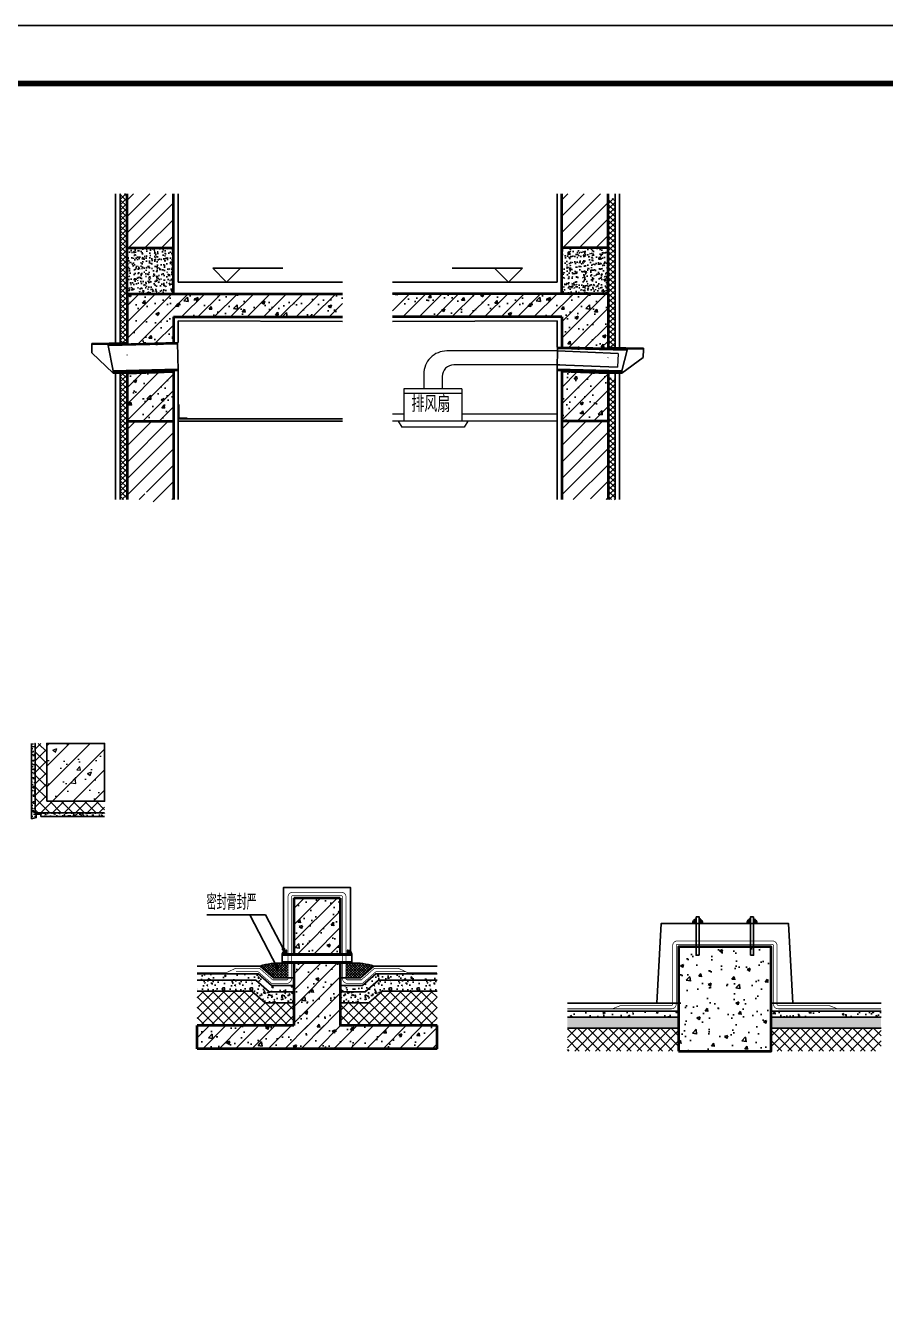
# Model space of a CAD drawing. Extents: x -518115 to 389031, y -231062 to 1628073.
# Drawn here: x 9628 to 13337, y 931102 to 936632 of the extents above; entities that cross this region are included whole.
import ezdxf

# ---------------------------------------------------------------- set-up
doc = ezdxf.new("R2010")
doc.units = 0
doc.header["$LTSCALE"] = 1000
doc.header["$MEASUREMENT"] = 0
doc.linetypes.add('CENTER', pattern=[50.8, 31.75, -6.35, 6.35, -6.35])
doc.linetypes.add('DASH', pattern=[0.35, 0.25, -0.1])
for name, color, linetype in [('3', 3, 'CENTER'), ('3-保温', 17, 'Continuous'), ('4', 4, 'Continuous'), ('7', 7, 'Continuous'), ('A-FLOR-HATCH', 252, 'Continuous'), ('COLUMN', 9, 'Continuous'), ('DIM_ELEV', 3, 'Continuous'), ('DIM_LEAD', 3, 'Continuous'), ('PUB_HACTH', 252, 'Continuous'), ('PUB_TEXT', 4, 'Continuous'), ('SURFACE', 6, 'Continuous'), ('text', 7, 'Continuous'), ('图框', 140, 'Continuous'), ('看线', 251, 'Continuous')]:
    doc.layers.add(name, color=color, linetype=linetype)
for name, color, linetype, lineweight in [('PUB_HATCH', 8, 'Continuous', 9), ('WALL', 9, 'Continuous', 40), ('填充', 251, 'Continuous', 5)]:
    doc.layers.add(name, color=color, linetype=linetype, lineweight=lineweight)
doc.layers.add('yichutu', color=7, linetype='Continuous', true_color=0xffffff, plot=False)
doc.styles.add('_TCH_DIM', font='SIMPLEX.shx', dxfattribs={"width": 0.7, "bigfont": 'GBCBIG.shx'})
doc.styles.add('HZTXT', font='COMPLEX', dxfattribs={"width": 0.7, "bigfont": 'HZTXT'})
pattern_1 = [(45, (132740.294, 948033.204), (-35.355353, 35.355353), [])]
pattern_2 = [(45, (134260.294, 948033.204), (-35.355353, 35.355353), [])]
pattern_3 = [(45, (-2078449.745, 1280137.15), (-35.3553391, 35.3553391), []), (50, (-2078449.74, 1280137.15), (143.4520365, -12.550427), [15, -165]), (355, (-2078449.74, 1280137.15), (-27.750267, 150.438427), [12, -132]), (100.4514, (-2078437.79, 1280136.1), (115.701876, 137.887908), [12.748038, -140.228422]), (46.1842, (-2078449.74, 1280177.15), (213.44821, -33.103803), [22.5, -247.5]), (96.6356, (-2078431.96, 1280174.4), (186.932541, 194.823574), [19.122058, -210.3426]), (351.1842, (-2078449.74, 1280177.15), (186.93239, 194.82372), [18, -198]), (21, (-2078429.74, 1280167.15), (119.3814104, -80.523778), [15, -165]), (326, (-2078429.74, 1280167.15), (48.663066, 145.030009), [12, -132]), (71.4514, (-2078419.8, 1280160.44), (168.044526, 64.506099), [12.748038, -140.228422]), (37.5, (-2078449.745, 1280137.15), (2.4319711, 66.5787708), [0, -130.4, 0, -134, 0, -132.5]), (7.5, (-2078449.745, 1280137.15), (52.6139075, 78.8823424), [0, -76.4, 0, -127.4, 0, -50.5]), (327.5, (-2078494.345, 1280137.15), (106.7644872, -4.5109743), [0, -50, 0, -156, 0, -207]), (317.5, (-2078514.345, 1280137.15), (116.637234, 20.0209965), [0, -65, 0, -103.6, 0, -147])]
pattern_4 = [(45, (-2327887.076, 942161.15), (-22.4506403, 22.4506403), []), (135, (-2327887.076, 942161.15), (-22.4506403, -22.4506403), [])]
pattern_5 = [(45, (-1158506.5756, 937360.3286), (-2.806330038, 2.806330038), []), (135, (-1158506.5756, 937360.3286), (-2.806330038, -2.806330038), [])]
pattern_6 = [(45, (-2329416.5756, 942051.1986), (-2.806330038, 2.806330038), []), (135, (-2329416.5756, 942051.1986), (-2.806330038, -2.806330038), [])]

# ---------------------------------------------------------------- blocks, each defined once
blk = doc.blocks.new('yct-841-594-84100-59399.9999999999-100-1000.0')
at = {"layer": 'yichutu', "color": 7, "true_color": 0xffffff}
blk.add_lwpolyline([(0, 0), (0, 59400), (84100, 59400), (84100, 0)], close=True, dxfattribs=at)
blk = doc.blocks.new('A$C72245D93')
at = {"layer": '图框'}
blk.add_lwpolyline([(0, 0), (21025, 0), (21025, -14850), (0, -14850)], close=True, dxfattribs=at)
blk.add_lwpolyline([(0, 0), (21025, 0), (21025, -14850), (0, -14850)], close=True, dxfattribs=at)
at = {"layer": '图框', "const_width": 25}
blk.add_lwpolyline([(20775, -14600), (20775, -250), (625, -250), (625, -14600)], close=True, dxfattribs=at)

msp = doc.modelspace()

# ---------------------------------------------------------------- hatches: boundary and pattern name
at = {"layer": '3-保温'}
h = msp.add_hatch(dxfattribs=at)
h.set_pattern_fill('ANSI37', color=256, scale=10)
h.set_pattern_definition([(45, (-2085036.076, 1332157.5), (-11.22532015, 11.22532015), []), (135, (-2085036.076, 1332157.5), (-11.22532015, -11.22532015), [])])
h.paths.add_polyline_path([(10065.4, 935133.2), (10035.4, 935132.9), (10035.4, 934587.3), (10065.4, 934587.3)])
h.paths.add_polyline_path([(10035.4, 935262.9), (10065.4, 935262.9), (10065.4, 935906.5), (10035.4, 935906.5)])
h = msp.add_hatch(dxfattribs=at)
h.set_pattern_fill('ANSI37', color=256, scale=10)
h.set_pattern_definition([(45, (-2083516.076, 1332137.5), (-11.22532015, 11.22532015), []), (135, (-2083516.076, 1332137.5), (-11.22532015, -11.22532015), [])])
h.paths.add_polyline_path([(12140.5, 935113.2), (12170.5, 935112.9), (12170.5, 934587.3), (12140.5, 934587.3)])
h.paths.add_polyline_path([(12170.5, 935242.9), (12140.5, 935242.9), (12140.5, 935886.5), (12170.5, 935886.5)])
at = {"layer": '4'}
for points in [[(10063.3, 935263.2), (10063.4, 935258.2), (10043.4, 935257.9), (10043.3, 935262.9)], [(12142.5, 935243.2), (12142.4, 935238.2), (12162.4, 935237.9), (12162.5, 935242.9)], [(10065.4, 935133.2), (10065.3, 935138.2), (10035.1, 935137.9), (10035.2, 935132.9)], [(12140.5, 935133.2), (12140.6, 935138.2), (12170.8, 935137.9), (12170.7, 935132.9)]]:
    msp.add_hatch(color=256, dxfattribs=at).paths.add_polyline_path(points)
at = {"layer": 'A-FLOR-HATCH'}
h = msp.add_hatch(dxfattribs=at)
h.set_pattern_fill('钢筋混凝土', color=256, scale=20, style=0)
h.set_pattern_definition(pattern_3)
h.paths.add_polyline_path([(10784.9, 932622.3), (10984.9, 932622.3), (10984.9, 932868.1), (10784.9, 932868.1)])
h.paths.add_polyline_path([(10984.9, 932592.3), (10784.9, 932592.3), (10784.9, 932318.1), (10884.9, 932284.8), (10984.9, 932318.1)])
h = msp.add_hatch(dxfattribs=at)
h.set_pattern_fill('钢筋混凝土', color=256, scale=20, style=0)
h.set_pattern_definition(pattern_3)
h.paths.add_polyline_path([(11402.5, 932318.1), (10367.4, 932318.1), (10367.4, 932218.1), (11402.5, 932218.1)])
at = {"layer": 'PUB_HACTH'}
h = msp.add_hatch(dxfattribs=at)
h.set_pattern_fill('普通砖', color=256, scale=20, style=0)
h.set_pattern_definition(pattern_1)
h.paths.add_polyline_path([(10065.4, 935675.1), (10265.4, 935675.1), (10265.4, 935906.5), (10065.4, 935906.5)])
h = msp.add_hatch(dxfattribs=at)
h.set_pattern_fill('普通砖', color=256, scale=20, style=0)
h.set_pattern_definition(pattern_2)
h.paths.add_polyline_path([(12140.5, 935675.1), (11940.5, 935675.1), (11940.5, 935906.5), (12140.5, 935906.5)])
at = {"layer": 'PUB_HACTH', "ltscale": 0.8}
h = msp.add_hatch(dxfattribs=at)
h.set_pattern_fill('AR-CONC', color=256, scale=25)
h.set_pattern_definition([(50, (-2070625.076, 1332157.5), (45.54616725, -3.9847714), [4.7625, -52.3875]), (355, (-2070625.076, 1332157.5), (-8.8107065, 47.7641607), [3.81, -41.91]), (100.451, (-2070621.28, 1332157.168), (36.7356254, 43.779172), [4.0475, -44.5225]), (46.1842, (-2070625.076, 1332170.2), (67.7697602, -10.510582), [7.14375, -78.58125]), (96.6356, (-2070619.43, 1332169.324), (59.3510586, 61.856389), [6.07125, -66.78375]), (351.184, (-2070625.076, 1332170.2), (59.3511515, 61.8562795), [5.715, -62.865]), (21, (-2070618.726, 1332167.025), (37.90371996, -25.5663796), [4.7625, -52.3875]), (326, (-2070618.726, 1332167.025), (15.4505071, 46.0469915), [3.81, -41.91]), (71.4514, (-2070615.567, 1332164.894), (53.3541227, 20.4807144), [4.0475, -44.5225]), (37.5, (-2070625.076, 1332157.5), (0.77215081, 21.13875972), [0, -41.402, 0, -42.545, 0, -42.06875]), (7.5, (-2070625.076, 1332157.5), (16.70491563, 25.0451437), [0, -24.257, 0, -40.4495, 0, -16.03375]), (327.5, (-2070639.236, 1332157.5), (33.89764879, -1.432186), [0, -15.875, 0, -49.53, 0, -65.7225]), (317.5, (-2070645.586, 1332157.5), (37.03229535, 6.35662276), [0, -20.6375, 0, -32.893, 0, -46.6725])])
h.paths.add_polyline_path([(10265.4, 935675.1), (10065.4, 935675.1), (10065.4, 935475.1), (10265.4, 935475.1)])
h = msp.add_hatch(dxfattribs=at)
h.set_pattern_fill('AR-CONC', color=256, scale=25)
h.set_pattern_definition([(50, (-2069105.076, 1332157.5), (45.54616725, -3.9847714), [4.7625, -52.3875]), (355, (-2069105.076, 1332157.5), (-8.8107065, 47.7641607), [3.81, -41.91]), (100.451, (-2069101.28, 1332157.168), (36.7356254, 43.779172), [4.0475, -44.5225]), (46.1842, (-2069105.076, 1332170.2), (67.7697602, -10.510582), [7.14375, -78.58125]), (96.6356, (-2069099.43, 1332169.324), (59.3510586, 61.856389), [6.07125, -66.78375]), (351.184, (-2069105.076, 1332170.2), (59.3511515, 61.8562795), [5.715, -62.865]), (21, (-2069098.726, 1332167.025), (37.90371996, -25.5663796), [4.7625, -52.3875]), (326, (-2069098.726, 1332167.025), (15.4505071, 46.0469915), [3.81, -41.91]), (71.4514, (-2069095.567, 1332164.894), (53.3541227, 20.4807144), [4.0475, -44.5225]), (37.5, (-2069105.076, 1332157.5), (0.77215081, 21.13875972), [0, -41.402, 0, -42.545, 0, -42.06875]), (7.5, (-2069105.076, 1332157.5), (16.70491563, 25.0451437), [0, -24.257, 0, -40.4495, 0, -16.03375]), (327.5, (-2069119.236, 1332157.5), (33.89764879, -1.432186), [0, -15.875, 0, -49.53, 0, -65.7225]), (317.5, (-2069125.586, 1332157.5), (37.03229535, 6.35662276), [0, -20.6375, 0, -32.893, 0, -46.6725])])
h.paths.add_polyline_path([(11940.5, 935675.1), (12140.5, 935675.1), (12140.5, 935475.1), (11940.5, 935475.1)])
at = {"layer": 'PUB_HACTH'}
h = msp.add_hatch(dxfattribs=at)
h.set_pattern_fill('钢筋混凝土', color=256, scale=20, style=0)
h.set_pattern_definition([(45, (125381.86, 947996.99), (-35.35534, 35.35534), []), (50, (125381.86, 947996.99), (143.45204, -12.55043), [15, -165]), (355, (125381.86, 947996.99), (-27.75027, 150.43843), [12, -132]), (100.4514, (125393.82, 947995.94), (115.70188, 137.88791), [12.74804, -140.22842]), (46.1842, (125381.86, 948036.99), (213.4482, -33.1038), [22.5, -247.5]), (96.6356, (125399.65, 948034.23), (186.93254, 194.82357), [19.12206, -210.3426]), (351.1842, (125381.86, 948037), (186.9324, 194.8237), [18, -198]), (21, (125401.86, 948026.99), (119.38141, -80.52378), [15, -165]), (326, (125401.86, 948026.99), (48.66307, 145.03), [12, -132]), (71.4514, (125411.81, 948020.28), (168.04453, 64.5061), [12.74804, -140.22842]), (37.5, (125381.86, 947996.99), (2.43197, 66.57877), [0, -130.4, 0, -134, 0, -132.5]), (7.5, (125381.86, 947996.99), (52.613907, 78.882342), [0, -76.4, 0, -127.4, 0, -50.5]), (327.5, (125337.26, 947996.99), (106.764487, -4.510974), [0, -50, 0, -156, 0, -207]), (317.5, (125317.26, 947996.99), (116.637234, 20.021), [0, -65, 0, -103.6, 0, -147])])
h.paths.add_polyline_path([(10068.8, 935165.1), (10065.4, 935230.1), (10065.4, 935165.1)], flags=16)
h.paths.add_polyline_path([(10265.3, 935140.1), (10066.7, 935133.3), (10065.4, 935040.1), (10065.4, 934925.1), (10265.4, 934925.1)])
h.paths.add_polyline_path([(10065.4, 935259), (10265.4, 935263.9), (10265.4, 935375.1), (10994.9, 935375.1), (10994.9, 935475.1), (10065.4, 935475.1)])
h = msp.add_hatch(dxfattribs=at)
h.set_pattern_fill('钢筋混凝土', color=256, scale=20, style=0)
h.set_pattern_definition([(45, (126901.86, 947996.99), (-35.35534, 35.35534), []), (50, (126901.86, 947996.99), (143.45204, -12.55043), [15, -165]), (355, (126901.86, 947996.99), (-27.75027, 150.43843), [12, -132]), (100.4514, (126913.82, 947995.94), (115.70188, 137.88791), [12.74804, -140.22842]), (46.1842, (126901.86, 948036.99), (213.4482, -33.1038), [22.5, -247.5]), (96.6356, (126919.65, 948034.23), (186.93254, 194.82357), [19.12206, -210.3426]), (351.1842, (126901.86, 948037), (186.9324, 194.8237), [18, -198]), (21, (126921.86, 948026.99), (119.38141, -80.52378), [15, -165]), (326, (126921.86, 948026.99), (48.66307, 145.03), [12, -132]), (71.4514, (126931.81, 948020.28), (168.04453, 64.5061), [12.74804, -140.22842]), (37.5, (126901.86, 947996.99), (2.43197, 66.57877), [0, -130.4, 0, -134, 0, -132.5]), (7.5, (126901.86, 947996.99), (52.613907, 78.882342), [0, -76.4, 0, -127.4, 0, -50.5]), (327.5, (126857.26, 947996.99), (106.764487, -4.510974), [0, -50, 0, -156, 0, -207]), (317.5, (126837.26, 947996.99), (116.637234, 20.021), [0, -65, 0, -103.6, 0, -147])])
h.paths.add_polyline_path([(12137, 935165.1), (12140.5, 935230.1), (12140.5, 935165.1)])
h.paths.add_polyline_path([(11940.5, 935140.1), (12139.2, 935133.3), (12140.5, 935040.1), (12140.5, 934925.1), (11940.5, 934925.1)])
h.paths.add_polyline_path([(12140.2, 935243.2), (11940, 935243.9), (11940.5, 935375.1), (11210.9, 935375.1), (11210.9, 935475.1), (12140.5, 935475.1)])
h = msp.add_hatch(dxfattribs=at)
h.set_pattern_fill('普通砖', color=256, scale=20, style=0)
h.set_pattern_definition(pattern_1)
h.paths.add_polyline_path([(10265.4, 934587.3), (10199.2, 934587.3), (10199.2, 934545.2), (10141.5, 934629.4), (10141.5, 934587.3), (10065.4, 934587.3), (10065.4, 934925.1), (10265.4, 934925.1)])
h = msp.add_hatch(dxfattribs=at)
h.set_pattern_fill('普通砖', color=256, scale=20, style=0)
h.set_pattern_definition(pattern_2)
h.paths.add_polyline_path([(11940.5, 934587.3), (12006.7, 934587.3), (12006.7, 934545.2), (12064.4, 934629.4), (12064.4, 934587.3), (12140.5, 934587.3), (12140.5, 934925.1), (11940.5, 934925.1)])
at = {"layer": 'PUB_HACTH', "ltscale": 0.8}
h = msp.add_hatch(dxfattribs=at)
h.set_pattern_fill('ANSI37', color=256, scale=2.5)
h.set_pattern_definition(pattern_6)
h.paths.add_polyline_path([(12533.4, 932779.4), (12533.4, 932758.2), (12549.4, 932758.2, 0.335437)])
h.paths.add_polyline_path([(12520.4, 932779.1, 0.322254), (12505.4, 932758.2), (12520.4, 932758.2)])
h = msp.add_hatch(dxfattribs=at)
h.set_pattern_fill('ANSI37', color=256, scale=2.5)
h.set_pattern_definition(pattern_6)
h.paths.add_polyline_path([(12755.4, 932779.4), (12755.4, 932758.2), (12739.4, 932758.2, -0.335437)])
h.paths.add_polyline_path([(12768.4, 932779.1, -0.322254), (12783.4, 932758.2), (12768.4, 932758.2)])
h = msp.add_hatch(dxfattribs=at)
h.set_pattern_fill('ANSI37', color=256, scale=2.5)
h.set_pattern_definition(pattern_5)
edge = h.paths.add_edge_path()
edge.add_line((10734.9, 932627.3), (10752.9, 932627.3))
edge.add_line((10752.9, 932627.3), (10752.9, 932643.8))
edge.add_arc((10754.9, 932623.6), 20.4, 95.6534, 169.3675)
h = msp.add_hatch(dxfattribs=at)
h.set_pattern_fill('ANSI32', color=256, scale=5)
h.set_pattern_definition([(45, (-2327887.076, 942161.149), (-16.83798023, 16.83798023), []), (45, (-2327875.85, 942161.149), (-16.83798023, 16.83798023), [])])
h.paths.add_polyline_path([(11034.9, 932592.3), (10984.9, 932592.3), (10984.9, 932587.3), (11034.9, 932587.3)])
h.paths.add_polyline_path([(11034.9, 932627.3), (10984.9, 932627.3), (10984.9, 932622.3), (11034.9, 932622.3)])
h.paths.add_polyline_path([(10984.9, 932627.3), (10784.9, 932627.3), (10784.9, 932622.3), (10984.9, 932622.3)])
h.paths.add_polyline_path([(10984.9, 932592.3), (10784.9, 932592.3), (10784.9, 932587.3), (10984.9, 932587.3)])
h.paths.add_polyline_path([(10784.9, 932592.3), (10734.9, 932592.3), (10734.9, 932587.3), (10784.9, 932587.3)])
h.paths.add_polyline_path([(10784.9, 932627.3), (10734.9, 932627.3), (10734.9, 932622.3), (10784.9, 932622.3)])
h = msp.add_hatch(dxfattribs=at)
h.set_pattern_fill('ANSI37', color=256, scale=2.5)
h.set_pattern_definition(pattern_5)
edge = h.paths.add_edge_path()
edge.add_line((11034.9, 932627.3), (11016.9, 932627.3))
edge.add_line((11016.9, 932627.3), (11016.9, 932643.8))
edge.add_arc((11014.9, 932623.6), 20.4, 10.6325, 84.3466, ccw=False)
h = msp.add_hatch(dxfattribs=at)
h.set_pattern_fill('混凝土', color=256, scale=20)
h.set_pattern_definition([(50, (-2329416.58, 942051.2), (143.4520365, -12.550427), [15, -165]), (355, (-2329416.58, 942051.2), (-27.750267, 150.438427), [12, -132]), (100.4514, (-2329404.62, 942050.15), (115.701876, 137.8879084), [12.748038, -140.228422]), (46.1842, (-2329416.58, 942091.2), (213.44821, -33.103803), [22.5, -247.5]), (96.6356, (-2329398.79, 942088.44), (186.932541, 194.823574), [19.122058, -210.3426]), (351.1842, (-2329416.58, 942091.2), (186.93239, 194.82372), [18, -198]), (21, (-2329396.58, 942081.2), (119.3814104, -80.523778), [15, -165]), (326, (-2329396.58, 942081.2), (48.663066, 145.030009), [12, -132]), (71.4514, (-2329386.63, 942074.49), (168.044526, 64.506099), [12.748038, -140.228422]), (37.5, (-2329416.576, 942051.2), (2.4319711, 66.5787708), [0, -130.4, 0, -134, 0, -132.5]), (7.5, (-2329416.576, 942051.2), (52.6139075, 78.8823424), [0, -76.4, 0, -127.4, 0, -50.5]), (327.5, (-2329461.176, 942051.2), (106.7644872, -4.5109743), [0, -50, 0, -156, 0, -207]), (317.5, (-2329481.18, 942051.2), (116.637234, 20.0209965), [0, -65, 0, -103.6, 0, -147])])
h.paths.add_polyline_path([(12444.4, 932208.2), (12844.4, 932208.2), (12844.4, 932658.2), (12444.4, 932658.2)])
h = msp.add_hatch(dxfattribs=at)
h.set_pattern_fill('ANSI37', color=256, scale=5)
h.set_pattern_definition([(45, (-2327887.0756, 942161.1486), (-5.612660076, 5.612660076), []), (135, (-2327887.0756, 942161.1486), (-5.612660076, -5.612660076), [])])
h.paths.add_polyline_path([(11034.9, 932587.3), (11009.9, 932587.3), (11009.9, 932524), (11072.5, 932524), (11129.9, 932574.3, 0.090795)])
h.paths.add_polyline_path([(10639.9, 932574.3), (10697.3, 932524), (10759.9, 932524), (10759.9, 932587.3), (10734.9, 932587.3, 0.090795)])
h = msp.add_hatch(dxfattribs=at)
h.set_pattern_fill('混凝土', color=256, scale=10)
h.set_pattern_definition([(50, (-2327887.076, 942161.15), (71.7260183, -6.2752135), [7.5, -82.5]), (355, (-2327887.076, 942161.15), (-13.8751334, 75.2192134), [6, -66]), (100.4514, (-2327881.1, 942160.626), (57.8509382, 68.9439542), [6.374019, -70.1142112]), (46.1842, (-2327887.08, 942181.15), (106.724105, -16.5519014), [11.25, -123.75]), (96.6356, (-2327878.18, 942179.77), (93.4662706, 97.411787), [9.561029, -105.1713]), (351.1842, (-2327887.08, 942181.15), (93.4661945, 97.41186), [9, -99]), (21, (-2327877.076, 942176.15), (59.6907052, -40.261889), [7.5, -82.5]), (326, (-2327877.076, 942176.15), (24.3315332, 72.5150045), [6, -66]), (71.4514, (-2327872.1, 942172.79), (84.0222629, 32.2530497), [6.374019, -70.1142112]), (37.5, (-2327887.076, 942161.149), (1.21598553, 33.28938538), [0, -65.2, 0, -67, 0, -66.25]), (7.5, (-2327887.076, 942161.15), (26.30695374, 39.4411712), [0, -38.2, 0, -63.7, 0, -25.25]), (327.5, (-2327909.376, 942161.149), (53.38224362, -2.25548717), [0, -25, 0, -78, 0, -103.5]), (317.5, (-2327919.376, 942161.15), (58.3186169, 10.0104982), [0, -32.5, 0, -51.8, 0, -73.5])])
h.paths.add_polyline_path([(11149.5, 932514.1), (11402.5, 932514.1), (11402.5, 932540.5), (11139.1, 932540.5), (11081.7, 932490.2), (10984.9, 932490.2), (10984.9, 932463.8), (11092.1, 932463.8)])
h.paths.add_polyline_path([(10784.9, 932490.2), (10688.1, 932490.2), (10630.7, 932540.5), (10367.4, 932540.5), (10367.4, 932514.1), (10620.4, 932514.1), (10677.8, 932463.8), (10784.9, 932463.8)])
h = msp.add_hatch(dxfattribs=at)
h.set_pattern_fill('加气混凝土', color=256, scale=10)
h.set_pattern_definition([(0, (-2327851.68, 942124.55), (60, 120), [0, -120]), (0, (-2327921.88, 942108.35), (60, 120), [0, -120]), (0, (-2327882.88, 942107.15), (60, 120), [0, -120]), (0, (-2327840.28, 942142.55), (60, 120), [0, -120]), (0, (-2327890.08, 942101.15), (60, 120), [0, -120]), (0, (-2327828.28, 942218.15), (60, 120), [0, -120]), (0, (-2327864.88, 942208.55), (60, 120), [0, -120]), (0, (-2327845.68, 942193.55), (60, 120), [0, -120]), (0, (-2327943.48, 942191.15), (60, 120), [0, -120]), (0, (-2327884.68, 942185.75), (60, 120), [0, -120]), (0, (-2327907.48, 942155.15), (60, 120), [0, -120]), (0, (-2327906.28, 942110.15), (60, 120), [0, -120]), (0, (-2327861.28, 942105.35), (60, 120), [0, -120]), (0, (-2327828.28, 942158.15), (60, 120), [0, -120]), (0, (-2327940.48, 942139.55), (60, 120), [0, -120]), (0, (-2327930.28, 942159.95), (60, 120), [0, -120]), (0, (-2327883.48, 942151.55), (60, 120), [0, -120]), (0, (-2327900.28, 942134.15), (60, 120), [0, -120]), (0, (-2327909.88, 942173.75), (60, 120), [0, -120]), (0, (-2327894.88, 942218.75), (60, 120), [0, -120]), (0, (-2327935.68, 942114.35), (60, 120), [0, -120]), (0, (-2327869.68, 942194.15), (60, 120), [0, -120]), (0, (-2327925.48, 942195.95), (60, 120), [0, -120]), (0, (-2327935.08, 942211.55), (60, 120), [0, -120]), (130.601294, (-2327835.647, 942180.577), (-299.999996686, 360.000001574), [5.268311, -2207.4222]), (18.4349488, (-2327844.218, 942182.863), (299.9999989, 119.99999911), [5.421048, -753.52558]), (90, (-2327844.22, 942177.72), (60, 120), [5.142857, -234.85713]), (161.565051, (-2327839.076, 942176.006), (-300.00000151, 119.99999105), [5.421048, -753.52558]), (53.1301023, (-2327839.076, 942176.006), (60.00000011, 119.99999994), [5.714286, -594.2857]), (135, (-2327834.504, 942114.863), (-60.00000725, 119.9999919), [4.848732, -334.56252]), (45, (-2327841.36, 942114.863), (59.9999996, 119.9999995), [4.848732, -334.56252]), (135, (-2327837.933, 942111.434), (-60.00000725, 119.9999919), [4.848732, -334.56252]), (45, (-2327837.933, 942111.434), (59.9999996, 119.9999995), [4.848732, -334.56252]), (116.565051, (-2327892.22, 942195.43), (-1.04e-05, 239.9999935), [6.388765, -127.7753]), (180, (-2327895.08, 942201.15), (-60, 120), [6.857143, -113.14285]), (63.434949, (-2327904.79, 942195.43), (5e-07, 239.999999), [6.388765, -127.7753]), (116.565051, (-2327901.93, 942189.72), (-1.04e-05, 239.9999935), [6.388765, -127.7753]), (0, (-2327901.93, 942189.72), (60, 120), [6.857143, -113.14285]), (63.434949, (-2327895.08, 942189.72), (5e-07, 239.999999), [6.388765, -127.7753]), (107.102728, (-2327847.0756, 942154.863), (-179.9999931185, 600.000000968), [7.772269, -3256.5805]), (143.972626, (-2327849.361, 942162.291), (-1139.999985548, 839.99999905), [7.772269, -1624.404]), (180, (-2327855.65, 942166.86), (-60, 120), [7.428571, -112.57142]), (36.0273733, (-2327869.361, 942162.291), (1139.999991575, 839.999990944), [7.772269, -1624.404]), (71.5650511, (-2327871.647, 942155.434), (180.00000092, 599.99999897), [7.228063, -751.71856]), (107.102728, (-2327869.3613, 942148.0057), (-179.9999931185, 600.000000968), [7.772269, -3256.5805]), (143.972626, (-2327863.076, 942143.434), (-1139.999985548, 839.99999905), [7.772269, -1624.404]), (0, (-2327863.08, 942143.43), (60, 120), [7.428571, -112.57142]), (36.0273733, (-2327855.647, 942143.434), (1139.999991575, 839.999990944), [7.772269, -1624.404]), (71.5650511, (-2327849.361, 942148.006), (180.00000092, 599.99999897), [7.228063, -751.71856]), (150.255118, (-2327845.933, 942210.863), (-180.00000043, 119.99999851), [4.607004, -962.86392]), (90, (-2327849.93, 942208.58), (60, 120), [4.571429, -235.42855]), (29.7448813, (-2327849.933, 942208.577), (180.00000011, 119.99999944), [4.607004, -962.86392]), (116.565051, (-2327873.93, 942125.72), (-1.04e-05, 239.9999935), [6.388765, -127.7753]), (168.690067, (-2327876.79, 942131.434), (-540.0000004, 119.99999699), [5.827451, -1217.9371]), (41.1859251, (-2327887.0756, 942128.577), (1499.999990912, 1319.999988458), [6.074369, -2545.1604]), (90, (-2327887.076, 942122.86), (60, 120), [5.714286, -234.2857]), (138.814074, (-2327882.504, 942118.863), (-1499.999973338, 1320.000008407), [6.074369, -2545.1604]), (16.6992442, (-2327882.504, 942118.863), (1979.999985103, 599.999993716), [5.96589, -2499.7075]), (60.9453959, (-2327876.79, 942120.577), (59.999999841, 119.999998939), [5.883217, -2465.0679]), (109.983106, (-2327924.2185, 942176.0057), (-300.00000113, 839.999997777), [6.6884004, -2802.4395]), (155.556045, (-2327926.504, 942182.2914), (-780.000002973, 359.999992521), [6.904597, -2893.0263]), (24.4439547, (-2327939.0756, 942182.2914), (780.000000389, 359.999998268), [6.904597, -2893.0263]), (70.0168934, (-2327941.3613, 942176.0057), (300.000000904, 839.999997916), [6.6884004, -2802.4395]), (109.983106, (-2327939.0756, 942169.72), (-300.00000113, 839.999997777), [6.6884004, -2802.4395]), (160.016893, (-2327932.79, 942167.434), (-300.000000176, 119.999994533), [6.6884004, -1397.8755]), (19.9831065, (-2327932.79, 942167.434), (299.999998353, 119.99999981), [6.6884004, -1397.8755]), (70.0168934, (-2327926.504, 942169.72), (300.000000904, 839.999997916), [6.6884004, -2802.4395]), (122.005383, (-2327879.647, 942165.149), (-60.00000805, 119.999993874), [5.3908464, -1126.6868]), (18.4349488, (-2327887.647, 942168.006), (299.9999989, 119.99999911), [5.421048, -753.52558]), (90, (-2327887.65, 942162.86), (60, 120), [5.142857, -234.85713]), (161.565051, (-2327882.504, 942161.149), (-300.00000151, 119.99999105), [5.421048, -753.52558]), (54.4623222, (-2327882.504, 942161.1486), (419.999999391, 599.999999101), [4.915614, -2059.6423]), (116.565051, (-2327914.5, 942136.01), (-1.04e-05, 239.9999935), [6.388765, -127.7753]), (180, (-2327917.36, 942141.72), (-60, 120), [6.285714, -113.71428]), (59.0362434, (-2327927.076, 942136.006), (60.000000195, 119.999999418), [6.6639456, -1392.7644]), (120.963756, (-2327923.647, 942130.291), (-60.0000082, 119.99999449), [6.6639456, -1392.7644]), (0, (-2327923.65, 942130.29), (60, 120), [6.285714, -113.71428]), (63.434949, (-2327917.36, 942130.29), (5e-07, 239.999999), [6.388765, -127.7753])])
h.paths.add_polyline_path([(11166, 932466.4), (11402.5, 932466.4), (11402.5, 932514.1), (11149.5, 932514.1), (11092.1, 932463.8), (10984.9, 932463.8), (10984.9, 932416.1), (11108.6, 932416.1)])
h.paths.add_polyline_path([(10784.9, 932463.8), (10677.8, 932463.8), (10620.4, 932514.1), (10367.4, 932514.1), (10367.4, 932466.4), (10603.8, 932466.4), (10661.2, 932416.1), (10784.9, 932416.1)])
h = msp.add_hatch(dxfattribs=at)
h.set_pattern_fill('ANSI37', color=256, scale=20)
h.set_pattern_definition(pattern_4)
h.paths.add_polyline_path([(10784.9, 932416.1), (10661.2, 932416.1), (10603.8, 932466.4), (10367.4, 932466.4), (10367.4, 932318.1), (10784.9, 932318.1)])
h = msp.add_hatch(dxfattribs=at)
h.set_pattern_fill('ANSI37', color=256, scale=20)
h.set_pattern_definition(pattern_4)
h.paths.add_polyline_path([(11402.5, 932466.4), (11166, 932466.4), (11108.6, 932416.1), (10984.9, 932416.1), (10984.9, 932318.1), (11402.5, 932318.1)])
h = msp.add_hatch(dxfattribs=at)
h.set_pattern_fill('混凝土', color=256, scale=10)
h.set_pattern_definition([(50, (-2326227.576, 942051.2), (71.7260183, -6.2752135), [7.5, -82.5]), (355, (-2326227.576, 942051.2), (-13.8751334, 75.2192134), [6, -66]), (100.4514, (-2326221.6, 942050.676), (57.8509382, 68.9439542), [6.374019, -70.1142112]), (46.1842, (-2326227.58, 942071.2), (106.724105, -16.5519014), [11.25, -123.75]), (96.6356, (-2326218.68, 942069.82), (93.4662706, 97.411787), [9.561029, -105.1713]), (351.1842, (-2326227.58, 942071.2), (93.4661945, 97.41186), [9, -99]), (21, (-2326217.576, 942066.2), (59.6907052, -40.261889), [7.5, -82.5]), (326, (-2326217.576, 942066.2), (24.3315332, 72.5150045), [6, -66]), (71.4514, (-2326212.6, 942062.84), (84.0222629, 32.2530497), [6.374019, -70.1142112]), (37.5, (-2326227.576, 942051.199), (1.21598553, 33.28938538), [0, -65.2, 0, -67, 0, -66.25]), (7.5, (-2326227.576, 942051.2), (26.30695374, 39.4411712), [0, -38.2, 0, -63.7, 0, -25.25]), (327.5, (-2326249.876, 942051.199), (53.38224362, -2.25548717), [0, -25, 0, -78, 0, -103.5]), (317.5, (-2326259.876, 942051.2), (58.3186169, 10.0104982), [0, -32.5, 0, -51.8, 0, -73.5])])
h.paths.add_polyline_path([(11965.4, 932380.2), (11965.4, 932353.9), (12444.4, 932353.9), (12444.4, 932380.2)])
h.paths.add_polyline_path([(13318.4, 932353.9), (13318.4, 932380.2), (12844.4, 932380.2), (12844.4, 932353.9)])
h = msp.add_hatch(dxfattribs=at)
h.set_pattern_fill('加气混凝土', color=256, scale=10)
h.set_pattern_definition([(0, (-2326192.18, 942014.6), (60, 120), [0, -120]), (0, (-2326262.38, 941998.4), (60, 120), [0, -120]), (0, (-2326223.38, 941997.2), (60, 120), [0, -120]), (0, (-2326180.78, 942032.6), (60, 120), [0, -120]), (0, (-2326230.58, 941991.2), (60, 120), [0, -120]), (0, (-2326168.78, 942108.2), (60, 120), [0, -120]), (0, (-2326205.38, 942098.6), (60, 120), [0, -120]), (0, (-2326186.18, 942083.6), (60, 120), [0, -120]), (0, (-2326283.98, 942081.2), (60, 120), [0, -120]), (0, (-2326225.18, 942075.8), (60, 120), [0, -120]), (0, (-2326247.98, 942045.2), (60, 120), [0, -120]), (0, (-2326246.78, 942000.2), (60, 120), [0, -120]), (0, (-2326201.78, 941995.4), (60, 120), [0, -120]), (0, (-2326168.78, 942048.2), (60, 120), [0, -120]), (0, (-2326280.98, 942029.6), (60, 120), [0, -120]), (0, (-2326270.78, 942050), (60, 120), [0, -120]), (0, (-2326223.98, 942041.6), (60, 120), [0, -120]), (0, (-2326240.78, 942024.2), (60, 120), [0, -120]), (0, (-2326250.38, 942063.8), (60, 120), [0, -120]), (0, (-2326235.38, 942108.8), (60, 120), [0, -120]), (0, (-2326276.18, 942004.4), (60, 120), [0, -120]), (0, (-2326210.18, 942084.2), (60, 120), [0, -120]), (0, (-2326265.98, 942086), (60, 120), [0, -120]), (0, (-2326275.58, 942101.6), (60, 120), [0, -120]), (130.601294, (-2326176.147, 942070.627), (-299.999996686, 360.000001574), [5.268311, -2207.4222]), (18.4349488, (-2326184.718, 942072.913), (299.9999989, 119.99999911), [5.421048, -753.52558]), (90, (-2326184.72, 942067.77), (60, 120), [5.142857, -234.85713]), (161.565051, (-2326179.576, 942066.056), (-300.00000151, 119.99999105), [5.421048, -753.52558]), (53.1301023, (-2326179.576, 942066.056), (60.00000011, 119.99999994), [5.714286, -594.2857]), (135, (-2326175.004, 942004.913), (-60.00000725, 119.9999919), [4.848732, -334.56252]), (45, (-2326181.86, 942004.913), (59.9999996, 119.9999995), [4.848732, -334.56252]), (135, (-2326178.433, 942001.484), (-60.00000725, 119.9999919), [4.848732, -334.56252]), (45, (-2326178.433, 942001.484), (59.9999996, 119.9999995), [4.848732, -334.56252]), (116.565051, (-2326232.72, 942085.48), (-1.04e-05, 239.9999935), [6.388765, -127.7753]), (180, (-2326235.58, 942091.2), (-60, 120), [6.857143, -113.14285]), (63.434949, (-2326245.29, 942085.48), (5e-07, 239.999999), [6.388765, -127.7753]), (116.565051, (-2326242.43, 942079.77), (-1.04e-05, 239.9999935), [6.388765, -127.7753]), (0, (-2326242.43, 942079.77), (60, 120), [6.857143, -113.14285]), (63.434949, (-2326235.58, 942079.77), (5e-07, 239.999999), [6.388765, -127.7753]), (107.102728, (-2326187.5756, 942044.913), (-179.9999931185, 600.000000968), [7.772269, -3256.5805]), (143.972626, (-2326189.861, 942052.341), (-1139.999985548, 839.99999905), [7.772269, -1624.404]), (180, (-2326196.15, 942056.91), (-60, 120), [7.428571, -112.57142]), (36.0273733, (-2326209.861, 942052.341), (1139.999991575, 839.999990944), [7.772269, -1624.404]), (71.5650511, (-2326212.147, 942045.484), (180.00000092, 599.99999897), [7.228063, -751.71856]), (107.102728, (-2326209.8613, 942038.0557), (-179.9999931185, 600.000000968), [7.772269, -3256.5805]), (143.972626, (-2326203.576, 942033.484), (-1139.999985548, 839.99999905), [7.772269, -1624.404]), (0, (-2326203.58, 942033.48), (60, 120), [7.428571, -112.57142]), (36.0273733, (-2326196.147, 942033.484), (1139.999991575, 839.999990944), [7.772269, -1624.404]), (71.5650511, (-2326189.861, 942038.056), (180.00000092, 599.99999897), [7.228063, -751.71856]), (150.255118, (-2326186.433, 942100.913), (-180.00000043, 119.99999851), [4.607004, -962.86392]), (90, (-2326190.43, 942098.63), (60, 120), [4.571429, -235.42855]), (29.7448813, (-2326190.433, 942098.627), (180.00000011, 119.99999944), [4.607004, -962.86392]), (116.565051, (-2326214.43, 942015.77), (-1.04e-05, 239.9999935), [6.388765, -127.7753]), (168.690067, (-2326217.29, 942021.484), (-540.0000004, 119.99999699), [5.827451, -1217.9371]), (41.1859251, (-2326227.5756, 942018.627), (1499.999990912, 1319.999988458), [6.074369, -2545.1604]), (90, (-2326227.576, 942012.91), (60, 120), [5.714286, -234.2857]), (138.814074, (-2326223.004, 942008.913), (-1499.999973338, 1320.000008407), [6.074369, -2545.1604]), (16.6992442, (-2326223.004, 942008.913), (1979.999985103, 599.999993716), [5.96589, -2499.7075]), (60.9453959, (-2326217.29, 942010.627), (59.999999841, 119.999998939), [5.883217, -2465.0679]), (109.983106, (-2326264.7185, 942066.0557), (-300.00000113, 839.999997777), [6.6884004, -2802.4395]), (155.556045, (-2326267.004, 942072.3414), (-780.000002973, 359.999992521), [6.904597, -2893.0263]), (24.4439547, (-2326279.5756, 942072.3414), (780.000000389, 359.999998268), [6.904597, -2893.0263]), (70.0168934, (-2326281.8613, 942066.0557), (300.000000904, 839.999997916), [6.6884004, -2802.4395]), (109.983106, (-2326279.5756, 942059.77), (-300.00000113, 839.999997777), [6.6884004, -2802.4395]), (160.016893, (-2326273.29, 942057.484), (-300.000000176, 119.999994533), [6.6884004, -1397.8755]), (19.9831065, (-2326273.29, 942057.484), (299.999998353, 119.99999981), [6.6884004, -1397.8755]), (70.0168934, (-2326267.004, 942059.77), (300.000000904, 839.999997916), [6.6884004, -2802.4395]), (122.005383, (-2326220.147, 942055.199), (-60.00000805, 119.999993874), [5.3908464, -1126.6868]), (18.4349488, (-2326228.147, 942058.056), (299.9999989, 119.99999911), [5.421048, -753.52558]), (90, (-2326228.15, 942052.91), (60, 120), [5.142857, -234.85713]), (161.565051, (-2326223.004, 942051.199), (-300.00000151, 119.99999105), [5.421048, -753.52558]), (54.4623222, (-2326223.004, 942051.1986), (419.999999391, 599.999999101), [4.915614, -2059.6423]), (116.565051, (-2326255, 942026.06), (-1.04e-05, 239.9999935), [6.388765, -127.7753]), (180, (-2326257.86, 942031.77), (-60, 120), [6.285714, -113.71428]), (59.0362434, (-2326267.576, 942026.056), (60.000000195, 119.999999418), [6.6639456, -1392.7644]), (120.963756, (-2326264.147, 942020.341), (-60.0000082, 119.99999449), [6.6639456, -1392.7644]), (0, (-2326264.15, 942020.34), (60, 120), [6.285714, -113.71428]), (63.434949, (-2326257.86, 942020.34), (5e-07, 239.999999), [6.388765, -127.7753])])
h.paths.add_polyline_path([(11965.4, 932353.9), (11965.4, 932306.2), (12444.4, 932306.2), (12444.4, 932353.9)])
h.paths.add_polyline_path([(13318.4, 932306.2), (13318.4, 932353.9), (12844.4, 932353.9), (12844.4, 932306.2)])
h = msp.add_hatch(dxfattribs=at)
h.set_pattern_fill('ANSI37', color=256, scale=20)
h.set_pattern_definition([(45, (-2326227.576, 942051.2), (-22.4506403, 22.4506403), []), (135, (-2326227.576, 942051.2), (-22.4506403, -22.4506403), [])])
h.paths.add_polyline_path([(11965.4, 932306.2), (11965.4, 932208.2), (12444.4, 932208.2), (12444.4, 932306.2)])
h = msp.add_hatch(dxfattribs=at)
h.set_pattern_fill('ANSI37', color=256, scale=20)
h.set_pattern_definition([(45, (-2326027.576, 942051.2), (-22.4506403, 22.4506403), []), (135, (-2326027.576, 942051.2), (-22.4506403, -22.4506403), [])])
h.paths.add_polyline_path([(13318.4, 932208.2), (13318.4, 932306.2), (12844.4, 932306.2), (12844.4, 932208.2)])
at = {"layer": 'PUB_HATCH', "linetype": 'ByBlock'}
h = msp.add_hatch(dxfattribs=at)
h.set_pattern_fill('砂灰土', color=256, scale=5, style=0)
h.set_pattern_definition([(37.5, (-116987.442, 939029.475), (-0.6299336, 19.2682377), [0, -15.2, 0, -17, 0, -16.25]), (7.5, (-116987.442, 939029.475), (17.697767, 28.2214607), [0, -8.2, 0, -13.7, 0, -5.25]), (327.5, (-116999.742, 939029.475), (31.1414186, 0.0565905), [0, -5, 0, -18, 0, -23.5]), (317.5, (-116999.742, 939029.475), (30.061266, 8.7767556), [0, -2.5, 0, -11.8, 0, -13.5])])
h.paths.add_polyline_path([(9968.7, 933235.4), (9668.7, 933235.4), (9668.7, 933535.4), (9653.7, 933535.4), (9653.7, 933215.3), (9673.7, 933220.4), (9673.7, 933230.4), (9693.7, 933230.4), (9693.7, 933220.4), (9968.7, 933220.4)])
at = {"layer": 'PUB_HATCH'}
h = msp.add_hatch(dxfattribs=at)
h.set_pattern_fill('多孔材料', color=256, scale=12.5, style=0)
h.set_pattern_definition([(45, (-116912.44, 939079.475), (-25.000025, 25.000025), []), (135, (-116912.44, 939079.475), (-25.000025, -25.000025), [])])
h.paths.add_polyline_path([(9968.7, 933285.4), (9718.7, 933285.4), (9718.7, 933535.4), (9668.7, 933535.4), (9668.7, 933235.4), (9968.7, 933235.4)])
h = msp.add_hatch(dxfattribs=at)
h.set_pattern_fill('钢筋混凝土', color=256, scale=25, style=0)
h.set_pattern_definition([(45, (-100604.674, 1220418.78), (-44.194174, 44.194174), []), (50, (-100604.67, 1220418.78), (179.315046, -15.688034), [18.75, -206.25]), (355, (-100604.67, 1220418.78), (-34.68783, 188.04803), [15, -165]), (100.4514, (-100589.73, 1220417.47), (144.62735, 172.35989), [15.93505, -175.28553]), (46.1842, (-100604.67, 1220468.78), (266.81026, -41.37975), [28.125, -309.375]), (96.6356, (-100582.44, 1220465.33), (233.66568, 243.52947), [23.90257, -262.92825]), (351.1842, (-100604.67, 1220468.78), (233.66549, 243.52965), [22.5, -247.5]), (21, (-100579.67, 1220456.28), (149.22676, -100.65472), [18.75, -206.25]), (326, (-100579.67, 1220456.28), (60.82883, 181.28751), [15, -165]), (71.4514, (-100567.24, 1220447.9), (210.05566, 80.63262), [15.93505, -175.28553]), (37.5, (-100604.674, 1220418.78), (3.039964, 83.223463), [0, -163, 0, -167.5, 0, -165.625]), (7.5, (-100604.67, 1220418.78), (65.767384, 98.602928), [0, -95.5, 0, -159.25, 0, -63.125]), (327.5, (-100660.424, 1220418.78), (133.455609, -5.638718), [0, -62.5, 0, -195, 0, -258.75]), (317.5, (-100685.42, 1220418.78), (145.796542, 25.026246), [0, -81.25, 0, -129.5, 0, -183.75])])
h.paths.add_polyline_path([(9718.7, 933285.4), (9968.7, 933285.4), (9968.7, 933535.4), (9718.7, 933535.4)])

# ---------------------------------------------------------------- linework, layer by layer
at = {"layer": '3'}
for p, q in [((10045.4, 935132.9), (10045.3, 935137.9)), ((12160.5, 935132.9), (12160.6, 935137.9))]:
    msp.add_line(p, q, dxfattribs=at)
at = {"layer": '4'}
for p, q in [((10063.3, 935263.2), (9912.9, 935260.9)), ((9913, 935255.9), (9912.9, 935260.9)), ((10063.4, 935258.2), (9913, 935255.9)), ((12142.4, 935238.2), (12292.9, 935235.9)), ((12142.5, 935243.2), (12293, 935240.9)), ((12292.9, 935235.9), (12293, 935240.9)), ((10005.3, 935137.3), (10005.4, 935132.3)), ((10065.4, 935133.2), (10005.4, 935132.3)), ((12140.5, 935133.2), (12200.5, 935132.3)), ((12200.6, 935137.3), (12200.5, 935132.3))]:
    msp.add_line(p, q, dxfattribs=at)
for points in [[(10063.3, 935263.2), (10063.4, 935258.2), (10043.4, 935257.9), (10043.3, 935262.9)], [(12142.5, 935243.2), (12142.4, 935238.2), (12162.4, 935237.9), (12162.5, 935242.9)], [(10065.4, 935133.2), (10065.3, 935138.2), (10034.9, 935138.1), (10035.4, 935132.8)], [(12140.5, 935133.2), (12140.6, 935138.2), (12170.9, 935138.1), (12170.5, 935132.8)]]:
    msp.add_lwpolyline(points, close=True, dxfattribs=at)
at = {"layer": '7'}
for p, q in [((9913, 935255.9), (9913.5, 935220.9)), ((10005.4, 935132.3), (9913.5, 935220.9)), ((10283.4, 935264.3), (9983.4, 935257)), ((9983.4, 935257), (9983.5, 935252)), ((10283.4, 935259.3), (9983.5, 935252)), ((9983.5, 935252), (10005.2, 935142.3)), ((10283.4, 935264.3), (10285.2, 935144.5)), ((11922.5, 935244.3), (11920.6, 935144.5)), ((11922.4, 935239.3), (12222.3, 935232)), ((11922.5, 935244.3), (12222.4, 935237)), ((12222.3, 935232), (12200.6, 935142.3)), ((12222.4, 935237), (12222.3, 935232)), ((12292.9, 935235.9), (12292.4, 935200.9)), ((12200.5, 935132.3), (12292.4, 935200.9)), ((10285.1, 935149.5), (10005.2, 935142.3)), ((10005.2, 935142.3), (10005.3, 935137.3)), ((10285.2, 935144.5), (10005.3, 935137.3)), ((11920.6, 935144.5), (12200.6, 935137.3)), ((11920.7, 935149.5), (12200.6, 935142.3)), ((12200.6, 935142.3), (12200.6, 935137.3)), ((10285.4, 934998.1), (10289.4, 934998.1)), ((10289.4, 934998.1), (10289.4, 934939.1)), ((10285.4, 934935.1), (10325.4, 934935.1)), ((10285.4, 934925.1), (10994.9, 934925.1)), ((10289.4, 934939.1), (10325.4, 934939.1)), ((10325.4, 934939.1), (10325.4, 934935.1)), ((10325.4, 934935.1), (10994.9, 934935.1))]:
    msp.add_line(p, q, dxfattribs=at)
at = {"layer": 'COLUMN'}
msp.add_lwpolyline([(9718.7, 933285.4), (9968.7, 933285.4), (9968.7, 933535.4), (9718.7, 933535.4)], close=True, dxfattribs=at)
at = {"layer": 'DIM_ELEV'}
for p, q in [((10494.9, 935525.1), (10434.9, 935585.1)), ((10434.9, 935585.1), (10737.9, 935585.1)), ((10494.9, 935525.1), (10554.9, 935585.1)), ((11770.9, 935585.1), (11468, 935585.1)), ((11710.9, 935525.1), (11650.9, 935585.1)), ((11710.9, 935525.1), (11770.9, 935585.1)), ((10373.9, 935525.1), (10554.9, 935525.1)), ((11831.9, 935525.1), (11650.9, 935525.1))]:
    msp.add_line(p, q, dxfattribs=at)
at = {"layer": 'DIM_LEAD'}
for p, q in [((10594.9, 932796.1), (10408.9, 932796.1)), ((10594.9, 932796.1), (10663.1, 932796.1)), ((10712.9, 932569.1), (10594.9, 932796.1)), ((10740.3, 932647.6), (10663.1, 932796.1))]:
    msp.add_line(p, q, dxfattribs=at)
at = {"layer": 'DIM_LEAD', "const_width": 8}
for points in [[(10191, 935256.6, 1), (10194.4, 935263.8, 1)], [(12014.9, 935236.6, -1), (12011.4, 935243.8, -1)], [(10742.1, 932644.1, 1), (10738.4, 932651.2, 1)], [(10714.8, 932565.6, 1), (10711.1, 932572.7, 1)]]:
    msp.add_lwpolyline(points, format="xyb", close=True, dxfattribs=at)
at = {"layer": 'PUB_HACTH', "ltscale": 0.8}
for points in [[(12184.7, 935218), (11922.2, 935228.6)], [(12181.5, 935158.1), (11921.1, 935168.5)], [(10739.9, 932637.3), (10739.9, 932913.1), (11029.9, 932913.1), (11029.9, 932637.3)], [(12351.2, 932414.1), (12369.4, 932758.2), (12919.4, 932758.2), (12937.6, 932414.1)], [(11034.9, 932622.3), (10734.9, 932622.3)], [(10734.9, 932622.3), (10734.9, 932592.3)], [(11034.9, 932622.3), (11034.9, 932592.3)], [(10784.9, 932524), (10697.3, 932524), (10639.9, 932574.3), (10367.4, 932574.3)], [(10734.9, 932592.3), (11034.9, 932592.3)], [(10984.9, 932524), (11072.5, 932524), (11129.9, 932574.3), (11402.5, 932574.3)], [(10784.9, 932490.2), (10688.1, 932490.2), (10630.7, 932540.5), (10367.4, 932540.5)], [(10784.9, 932463.8), (10677.8, 932463.8), (10620.4, 932514.1), (10367.4, 932514.1)], [(10984.9, 932490.2), (11081.7, 932490.2), (11139.1, 932540.5), (11402.5, 932540.5)], [(10984.9, 932463.8), (11092.1, 932463.8), (11149.5, 932514.1), (11402.5, 932514.1)], [(10784.9, 932416.1), (10661.2, 932416.1), (10603.8, 932466.4), (10367.4, 932466.4)], [(10984.9, 932416.1), (11108.6, 932416.1), (11166, 932466.4), (11402.5, 932466.4)], [(12444.4, 932414.1), (11965.4, 932414.1)], [(12844.4, 932414.1), (13318.4, 932414.1)], [(12444.4, 932380.2), (11965.4, 932380.2)], [(12444.4, 932353.9), (11965.4, 932353.9)], [(12844.4, 932380.2), (13318.4, 932380.2)], [(12844.4, 932353.9), (13318.4, 932353.9)], [(12444.4, 932306.2), (11965.4, 932306.2)], [(12844.4, 932306.2), (13318.4, 932306.2)]]:
    msp.add_lwpolyline(points, dxfattribs=at)
at = {"layer": 'PUB_HACTH', "linetype": 'DASH', "const_width": 3}
for points in [[(10534.9, 932565.5), (10636.4, 932565.5), (10693.8, 932515.2), (10754.9, 932515.2, 0.414214), (10759.9, 932520.2), (10759.9, 932873.1, -0.414214), (10779.9, 932893.1), (10989.9, 932893.1, -0.414214), (11009.9, 932873.1), (11009.9, 932520.2, 0.414214), (11014.9, 932515.2), (11076.1, 932515.2), (11133.5, 932565.5), (11234.9, 932565.5)], [(10534.9, 932550.5), (10630.7, 932550.5), (10688.1, 932500.2), (10754.9, 932500.2, 0.414214), (10774.9, 932520.2), (10774.9, 932873.1, -0.414214), (10779.9, 932878.1), (10989.9, 932878.1, -0.414214), (10994.9, 932873.1), (10994.9, 932520.2, 0.414214), (11014.9, 932500.2), (11081.7, 932500.2), (11139.1, 932550.5), (11267.3, 932550.5)], [(12196.8, 932405.2), (12414.4, 932405.2, 0.414214), (12419.4, 932410.2), (12419.4, 932663.2, -0.414214), (12439.4, 932683.2), (12849.4, 932683.2, -0.414214), (12869.4, 932663.2), (12869.4, 932410.2, 0.414214), (12874.4, 932405.2), (13092.1, 932405.2)], [(11965.4, 932390.2), (12414.4, 932390.2, 0.414214), (12434.4, 932410.2), (12434.4, 932663.2, -0.414214), (12439.4, 932668.2), (12849.4, 932668.2, -0.414214), (12854.4, 932663.2), (12854.4, 932410.2, 0.414214), (12874.4, 932390.2), (13318.4, 932390.2)]]:
    msp.add_lwpolyline(points, format="xyb", dxfattribs=at)
at = {"layer": 'PUB_HACTH', "ltscale": 0.8}
for points in [[(12520.4, 932787.2), (12533.4, 932787.2), (12533.4, 932622.2), (12520.4, 932621.2)], [(12768.4, 932787.2), (12755.4, 932787.2), (12755.4, 932622.2), (12768.4, 932621.2)], [(10734.9, 932627.3), (11034.9, 932627.3), (11034.9, 932622.3), (10734.9, 932622.3)], [(10734.9, 932592.3), (11034.9, 932592.3), (11034.9, 932587.3), (10734.9, 932587.3)]]:
    msp.add_lwpolyline(points, close=True, dxfattribs=at)
for points in [[(10734.9, 932627.3), (10752.9, 932627.3), (10752.9, 932643.8, 0.333209), (10734.9, 932627.3)], [(11034.9, 932627.3), (11016.9, 932627.3), (11016.9, 932643.8, -0.333209), (11034.9, 932627.3)]]:
    msp.add_lwpolyline(points, format="xyb", dxfattribs=at)
at = {"layer": 'PUB_HACTH', "linetype": 'DASH', "const_width": 3}
for points in [[(10534.9, 932565.5), (10493.3, 932546.1), (10367.4, 932546.1)], [(11234.9, 932565.5), (11276.6, 932546.1), (11402.5, 932546.1)], [(12158.8, 932390.2), (12196.8, 932405.2)], [(13130.1, 932390.2), (13092.1, 932405.2)]]:
    msp.add_lwpolyline(points, dxfattribs=at)
at = {"layer": 'PUB_HACTH', "ltscale": 0.8}
for centre, radius, start, end in [((12527.4, 932758.2), 22, 108.553, 180), ((12527.4, 932758.2), 22, 0, 74.1734), ((12761.4, 932758.2), 22, 105.8266, 180), ((12761.4, 932758.2), 22, 0, 71.447), ((10722.9, 932321.4), 266.2, 87.4154, 108.1671), ((11046.9, 932321.4), 266.2, 71.8329, 92.5846)]:
    msp.add_arc(centre, radius, start, end, dxfattribs=at)
at = {"layer": 'SURFACE'}
for p, q in [((10015.4, 935262.9), (10015.4, 935906.5)), ((10035.4, 935262.9), (10035.4, 935906.5)), ((10285.4, 935525.1), (10285.4, 935906.5)), ((11920.5, 935525.1), (11920.5, 935906.5)), ((12170.5, 935242.9), (12170.5, 935906.5)), ((12190.5, 935242.9), (12190.5, 935906.5)), ((10285.4, 935525.1), (10994.9, 935525.1)), ((11920.5, 935525.1), (11210.9, 935525.1)), ((10285.4, 935357.8), (10994.9, 935355.1)), ((10285.4, 935357.8), (10285.4, 935264.4)), ((11920.5, 935357.8), (11210.9, 935355.1)), ((11920.5, 935357.8), (11920.5, 935244.4)), ((10015.4, 934587.3), (10015.4, 935132.9)), ((10035.4, 934587.3), (10035.4, 935132.9)), ((10285.4, 935144.6), (10285.4, 934587.3)), ((11920.5, 935144.6), (11920.5, 934587.3)), ((12170.5, 934587.3), (12170.5, 935132.9)), ((12190.5, 934587.3), (12190.5, 935132.9))]:
    msp.add_line(p, q, dxfattribs=at)
for points in [[(10283.4, 935264.3), (10285.4, 935264.4)], [(11922.5, 935244.3), (11920.5, 935244.4)]]:
    msp.add_lwpolyline(points, dxfattribs=at)
at = {"layer": 'WALL', "color": 2}
for p, q in [((10065.4, 935475.1), (10065.4, 935906.5)), ((10265.4, 935475.1), (10265.4, 935906.5)), ((11940.5, 935475.1), (11940.5, 935906.5)), ((12140.5, 935475.1), (12140.5, 935906.5)), ((10065.4, 935475.1), (10065.4, 935259)), ((10065.4, 935475.1), (10994.9, 935475.1)), ((12140.5, 935475.1), (11210.9, 935475.1)), ((12140.5, 935475.1), (12140.5, 935239)), ((10265.4, 935375.1), (10994.9, 935375.1)), ((11940.5, 935375.1), (11210.9, 935375.1)), ((11940.5, 935243.9), (12140.5, 935239)), ((10065.4, 935133.2), (10265.4, 935140.1)), ((10065.4, 935133.2), (10065.4, 934587.3)), ((10265.4, 935140.1), (10265.4, 934587.3)), ((11940.5, 935140.1), (11940.5, 934587.3)), ((12140.5, 935133.2), (11940.5, 935140.1)), ((12140.5, 935133.2), (12140.5, 934587.3)), ((10065.4, 934925.1), (10265.4, 934925.1)), ((12140.5, 934925.1), (11940.5, 934925.1)), ((10784.9, 932868.1), (10784.9, 932622.3)), ((10984.9, 932868.1), (10784.9, 932868.1)), ((10984.9, 932868.1), (10984.9, 932622.3)), ((10784.9, 932592.3), (10784.9, 932318.1)), ((10984.9, 932592.3), (10984.9, 932318.1)), ((10784.9, 932318.1), (10367.4, 932318.1)), ((10367.4, 932218.1), (10367.4, 932318.1)), ((11402.5, 932318.1), (10984.9, 932318.1)), ((11402.5, 932218.1), (11402.5, 932318.1)), ((11402.5, 932218.1), (10367.4, 932218.1))]:
    msp.add_line(p, q, dxfattribs=at)
for points in [[(10065.4, 935673.4), (10265.4, 935673.4)], [(12140.5, 935673.4), (11940.5, 935673.4)], [(10265.4, 935375.1), (10265.4, 935263.9)], [(11940.5, 935375.1), (11940.5, 935243.9)]]:
    msp.add_lwpolyline(points, dxfattribs=at)
msp.add_lwpolyline([(12444.4, 932208.2), (12844.4, 932208.2), (12844.4, 932658.2), (12444.4, 932658.2)], close=True, dxfattribs=at)
at = {"layer": '填充'}
for p, q in [((12184.7, 935218), (12181.5, 935158.1)), ((11260.1, 935065.1), (11260.1, 934925.1)), ((11510.1, 935065.1), (11260.1, 935065.1)), ((11510.1, 935065.1), (11510.1, 935045.1)), ((11510.1, 935045.1), (11260.1, 935045.1)), ((11510.1, 935045.1), (11510.1, 934925.1)), ((11260.1, 934955.1), (11210.9, 934955.1)), ((11920.5, 934955.1), (11510.1, 934955.1)), ((11920.5, 934925.1), (11210.9, 934925.1)), ((11235.1, 934925.1), (11250.1, 934900.1)), ((11520.1, 934900.1), (11250.1, 934900.1)), ((11535.1, 934925.1), (11520.1, 934900.1))]:
    msp.add_line(p, q, dxfattribs=at)
for points in [[(11922.2, 935228.6), (11445.1, 935228.6, 0.414214), (11345.1, 935128.6), (11345.1, 935065.1)], [(11932.3, 935168.5), (11475.1, 935168.5, 0.414214), (11425.1, 935118.5), (11425.1, 935065.1)]]:
    msp.add_lwpolyline(points, format="xyb", dxfattribs=at)
at = {"layer": '看线'}
for points in [[(9653.7, 933535.4), (9653.7, 933210.3), (9673.7, 933215.4), (9673.7, 933230.4), (9693.7, 933230.4), (9693.7, 933220.4), (9968.7, 933220.4)], [(9668.7, 933535.4), (9668.7, 933535.4), (9668.7, 933535.4), (9668.7, 933535.4), (9668.7, 933235.4), (9968.7, 933235.4), (9968.7, 933235.4)]]:
    msp.add_lwpolyline(points, dxfattribs=at)

# ---------------------------------------------------------------- block references
msp.add_blockref('A$C72245D93', (-985.9, 936632.1))
at = {"layer": 'yichutu', "xscale": 0.25, "yscale": 0.25, "zscale": 0.25}
msp.add_blockref('yct-841-594-84100-59399.9999999999-100-1000.0', (-985.9, 921782.1), dxfattribs=at)

# ---------------------------------------------------------------- texts
at = {"layer": 'PUB_TEXT', "style": '_TCH_DIM', "width": 0.75}
msp.add_text('密封膏封严', height=67.52, dxfattribs=at).set_placement((10408.9, 932817.1))
at = {"layer": 'text', "style": 'HZTXT', "width": 0.8}
msp.add_text('排风扇', height=70, dxfattribs=at).set_placement((11291.9, 934965))

doc.saveas('drawing.dxf')
